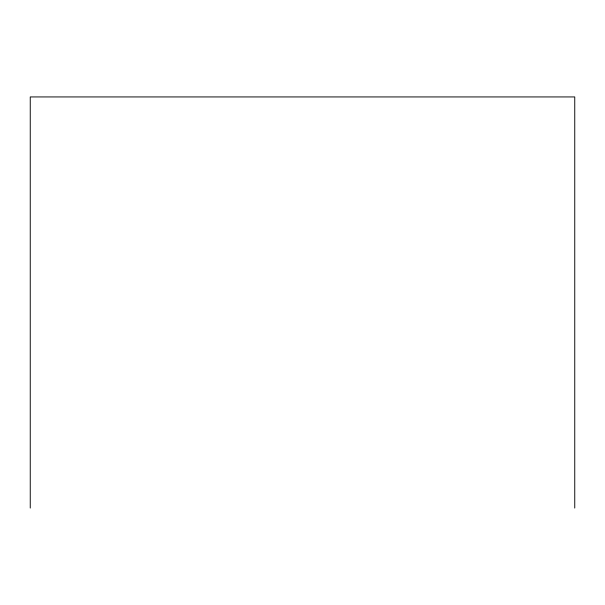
<?xml version="1.0" encoding="UTF-8"?>
<svg xmlns="http://www.w3.org/2000/svg" width="605" height="605" viewBox="0 0 605 605"><rect width="100%" height="100%" fill="white"/><g stroke="black" fill="none" stroke-linecap="round" stroke-linejoin="round"><path stroke-width="0.91" d="M574.75 508.064L574.75 96.936L30.25 96.936L30.25 508.064"/></g></svg>
